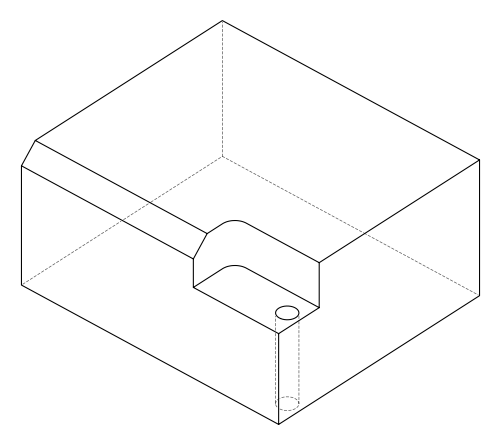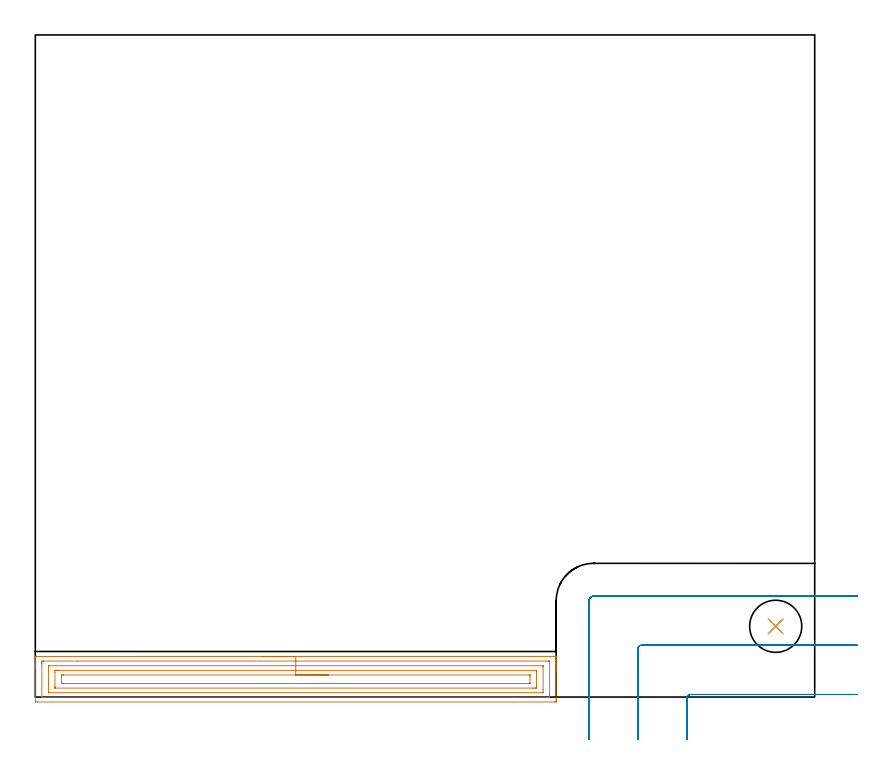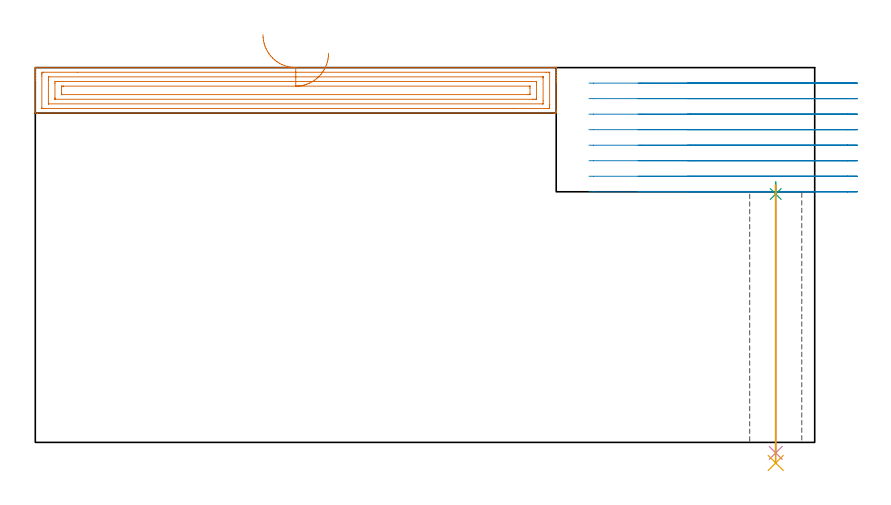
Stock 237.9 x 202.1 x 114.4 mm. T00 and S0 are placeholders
(PLAN: 5 operations, 4 tool changes, 12.6 min)
(1 AREA_MILL | FG_CHAMFER_SURFACE | UGT0205_001 | 6.66 min | 16039 mm3)
(2 MILL_CORNER_NOTCH_RECTANGULAR | CORNER_NOTCH_RECTANGULAR | UGT0201_094 | Follow Part, ap 5, ae 75% | 5.18 min | 120278 mm3)
(3 SPOT_DRILL | STEP1HOLE | NXT0321_9005460120000 | 0.04 min | 9 mm3)
(4 DRILL_THROUGH_HOLE_INTO_CENTER | STEP1HOLE | NXT0301_065 | 0.34 min | 5285 mm3)
(5 DRILL_TO_ENLARGE_THROUGH_HOLE | STEP1HOLE | UGT0301_241 | 0.35 min | 9885 mm3)
(TOOL UGT0205_001 | Chamfer Mill 20 x 3 x 45 deg. | D20 FL50 Z2)
(TOOL UGT0201_094 | End mill 20 mm | D20 FL38 Z4)
(TOOL NXT0321_9005460120000 | NC Spot Drill, 142deg, 12mm, Carbide, Uncoated | D12 PA142 FL30 Z2)
(TOOL NXT0301_065 | Carbide Drill 9.4mm [860.1-0940-075A1-MM 2214] | D9.4 PA140 FL98 Z2)
(TOOL UGT0301_241 | Twist Drill 15.9 mm | D15.9 PA118 FL120 Z2)
(OP 1 AREA_MILL)
G17 G21 G94 G90
T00 M6
G54
G17 G0 G90 X69.5 Y12.4 S1061 M3
G43 Z124.4 H0
G94 G1 X69.538 Z123.528 F250.
X69.652 Z122.663
X69.841 Z121.812
X70.103 Z120.98
X70.437 Z120.174
X70.84 Z119.4
X71.308 Z118.664
X71.84 Z117.972
X72.429 Z117.329
X73.072 Z116.739
X73.764 Z116.208
X74.5 Z115.74
X75.274 Z115.337
X76.08 Z115.003
X76.912 Z114.741
X77.764 Z114.552
X78.628 Z114.438
X79.5 Z114.4
X158.852
X158.99 Y12.398 Z114.389
X158.997 Y12.277 Z114.269
X159. Y12.149 Z114.148
Y11.441 Z113.44
Y10.85 Z112.849
Y10.269 Z112.265
Y9.979 Z111.976
Y9.393 Z111.39
Y9.103 Z111.1
Y8.517 Z110.511
Y7.934 Z109.929
Y-0.829 Z101.168
X158.996 Y-1.122 Z100.875
X158.99 Y-1.492 Z100.505
X158.787 Y-1.496 Z100.502
X158.406 Y-1.5 Z100.5
X0.594
X0.081 Y-1.495 Z100.503
X0.01 Y-1.491 Z100.506
X0. Y-1.415 Z100.582
Y8.517 Z110.511
Y9.103 Z111.1
Y9.393 Z111.39
Y9.979 Z111.976
Y10.269 Z112.265
Y10.85 Z112.849
Y11.145 Z113.145
Y12.022 Z114.021
Y12.15 Z114.149
X0.003 Y12.277 Z114.269
X0.01 Y12.398 Z114.389
X0.148 Y12.4 Z114.4
X79.5
Y10.986 Z112.986
X155.894
X156.623 Y10.985 Z112.985
X156.788 Y10.983 Z112.983
X156.961 Y10.979 Z112.979
X156.991 Y10.973 Z112.973
X156.995 Y10.951 Z112.951
X156.997 Y10.926 Z112.926
X157. Y10.776 Z112.776
Y1.137 Z103.137
X156.998 Y0.631 Z102.631
X156.993 Y0.267 Z102.267
X156.978 Y-0.079 Z101.921
X156.623 Y-0.083 Z101.917
X156.46 Y-0.085 Z101.915
X146.04 Y-0.086 Z101.914
X3.106
X2.377 Y-0.085 Z101.915
X2.212 Y-0.083 Z101.917
X2.039 Y-0.079 Z101.921
X2.009 Y-0.073 Z101.927
X2.005 Y-0.051 Z101.949
X2.003 Y-0.026 Z101.974
X2. Y0.124 Z102.124
Y9.763 Z111.763
X2.002 Y10.269 Z112.269
X2.007 Y10.633 Z112.633
X2.022 Y10.979 Z112.979
X2.377 Y10.983 Z112.983
X2.54 Y10.985 Z112.985
X12.939 Y10.986 Z112.986
X79.5
Y9.571 Z111.571
X154.901
X154.949 Y9.57 Z111.57
X154.98 Y9.567 Z111.567
X154.99 Y9.565 Z111.565
X154.992 Y9.55 Z111.55
X154.998 Y9.393 Z111.393
X155. Y9.236 Z111.236
Y2.226 Z104.226
X154.998 Y1.507 Z103.507
X154.995 Y1.355 Z103.355
X154.989 Y1.335 Z103.335
X154.975 Y1.333 Z103.333
X154.931 Y1.33 Z103.33
X154.84 Y1.329 Z103.329
X4.099
X4.051 Y1.33 Z103.33
X4.02 Y1.333 Z103.333
X4.01 Y1.335 Z103.335
X4.008 Y1.35 Z103.35
X4.002 Y1.507 Z103.507
X4. Y1.664 Z103.664
Y8.674 Z110.674
X4.002 Y9.393 Z111.393
X4.005 Y9.545 Z111.545
X4.011 Y9.565 Z111.565
X4.025 Y9.567 Z111.567
X4.069 Y9.57 Z111.57
X4.16 Y9.571 Z111.571
X79.5
Y8.157 Z110.157
X152.879
X152.946 Y8.155 Z110.155
X152.977 Y8.153 Z110.153
X152.989 Y8.151 Z110.151
X152.991 Y8.136 Z110.136
X152.995 Y8.049 Z110.049
X153. Y7.697 Z109.697
X152.999 Y3.259 Z105.259
X152.993 Y2.849 Z104.849
X152.99 Y2.754 Z104.754
X152.866 Y2.749 Z104.749
X152.688 Y2.745 Z104.745
X152.165 Y2.743 Z104.743
X151.799
X6.121
X6.054 Y2.744 Z104.744
X6.023 Y2.747 Z104.747
X6.011 Y2.749 Z104.749
X6.009 Y2.764 Z104.764
X6.005 Y2.851 Z104.851
X6. Y3.203 Z105.203
X6.001 Y7.641 Z109.641
X6.008 Y8.051 Z110.051
X6.01 Y8.146 Z110.146
X6.134 Y8.151 Z110.151
X6.312 Y8.155 Z110.155
X6.835 Y8.157 Z110.157
X7.201
X79.5
Y6.743 Z108.743
X150.819 Y6.742 Z108.742
X150.923 Y6.741 Z108.741
X150.974 Y6.738 Z108.738
X150.99 Y6.736 Z108.736
X150.992 Y6.718 Z108.718
X150.996 Y6.614 Z108.614
X151. Y6.157 Z108.157
X150.998 Y4.406 Z106.406
X150.992 Y4.203 Z106.203
X150.99 Y4.171 Z106.171
X150.977 Y4.164 Z106.164
X150.925 Y4.161 Z106.161
X150.817 Y4.159 Z106.159
X150.382 Y4.157 Z106.157
X8.181 Y4.158 Z106.158
X8.077 Y4.159 Z106.159
X8.026 Y4.162 Z106.162
X8.01 Y4.164 Z106.164
X8.008 Y4.182 Z106.182
X8.004 Y4.286 Z106.286
X8. Y4.743 Z106.743
X8.002 Y6.494 Z108.494
X8.008 Y6.697 Z108.697
X8.01 Y6.729 Z108.729
X8.023 Y6.736 Z108.736
X8.075 Y6.739 Z108.739
X8.183 Y6.741 Z108.741
X8.618 Y6.743 Z108.743
X8.64
X79.5
X80.372 Z108.781
X81.236 Z108.895
X82.088 Z109.084
X82.92 Z109.346
X83.726 Z109.68
X84.5 Z110.083
X85.236 Z110.552
X85.928 Z111.083
X86.571 Z111.672
X87.16 Z112.315
X87.692 Z113.007
X88.16 Z113.743
X88.563 Z114.517
X88.897 Z115.323
X89.159 Z116.155
X89.348 Z117.007
X89.462 Z117.872
X89.5 Z118.743
G0 Z124.4
M5
M2
(OP 2 MILL_CORNER_NOTCH_RECTANGULAR)
G17 G21 G94 G90
T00 M6
G54
G17 G0 G90 X250.9 Y0.8 S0 M3
G43 Z124.4 H0
Z109.662
G94 G1 X247.9 F250.
X199.996 F500.
G3 X199. Y-0.196 R1.
G1 Y-10.
Y-13. F250.
G0 Z124.4
X250.9 Y15.8
Z109.662
G1 X247.9
X184.996 F500.
G3 X184. Y14.804 R1.
G1 Y-10.
Y-13. F250.
G0 Z124.4
X250.9 Y30.8
Z109.662
G1 X247.9
X170.4 F500.
G3 X169. Y29.4 R1.4
G1 Y-10.
Y-13. F250.
G0 Z124.4
X250.9 Y0.8
Z104.925
G1 X247.9
X199.996 F500.
G3 X199. Y-0.196 R1.
G1 Y-10.
Y-13. F250.
G0 Z124.4
X250.9 Y15.8
Z104.925
G1 X247.9
X184.996 F500.
G3 X184. Y14.804 R1.
G1 Y-10.
Y-13. F250.
G0 Z124.4
X250.9 Y30.8
Z104.925
G1 X247.9
X170.4 F500.
G3 X169. Y29.4 R1.4
G1 Y-10.
Y-13. F250.
G0 Z124.4
X250.9 Y0.8
Z100.187
G1 X247.9
X199.996 F500.
G3 X199. Y-0.196 R1.
G1 Y-10.
Y-13. F250.
G0 Z124.4
X250.9 Y15.8
Z100.187
G1 X247.9
X184.996 F500.
G3 X184. Y14.804 R1.
G1 Y-10.
Y-13. F250.
G0 Z124.4
X250.9 Y30.8
Z100.187
G1 X247.9
X170.4 F500.
G3 X169. Y29.4 R1.4
G1 Y-10.
Y-13. F250.
G0 Z124.4
X250.9 Y0.8
Z95.45
G1 X247.9
X199.996 F500.
G3 X199. Y-0.196 R1.
G1 Y-10.
Y-13. F250.
G0 Z124.4
X250.9 Y15.8
Z95.45
G1 X247.9
X184.996 F500.
G3 X184. Y14.804 R1.
G1 Y-10.
Y-13. F250.
G0 Z124.4
X250.9 Y30.8
Z95.45
G1 X247.9
X170.4 F500.
G3 X169. Y29.4 R1.4
G1 Y-10.
Y-13. F250.
G0 Z124.4
X250.9 Y0.8
Z90.712
G1 X247.9
X199.996 F500.
G3 X199. Y-0.196 R1.
G1 Y-10.
Y-13. F250.
G0 Z124.4
X250.9 Y15.8
Z90.712
G1 X247.9
X184.996 F500.
G3 X184. Y14.804 R1.
G1 Y-10.
Y-13. F250.
G0 Z124.4
X250.9 Y30.8
Z90.712
G1 X247.9
X170.4 F500.
G3 X169. Y29.4 R1.4
G1 Y-10.
Y-13. F250.
G0 Z124.4
X250.9 Y0.8
Z85.975
G1 X247.9
X199.996 F500.
G3 X199. Y-0.196 R1.
G1 Y-10.
Y-13. F250.
G0 Z124.4
X250.9 Y15.8
Z85.975
G1 X247.9
X184.996 F500.
G3 X184. Y14.804 R1.
G1 Y-10.
Y-13. F250.
G0 Z124.4
X250.9 Y30.8
Z85.975
G1 X247.9
X170.4 F500.
G3 X169. Y29.4 R1.4
G1 Y-10.
Y-13. F250.
G0 Z124.4
X250.9 Y0.8
Z81.237
G1 X247.9
X199.996 F500.
G3 X199. Y-0.196 R1.
G1 Y-10.
Y-13. F250.
G0 Z124.4
X250.9 Y15.8
Z81.237
G1 X247.9
X184.996 F500.
G3 X184. Y14.804 R1.
G1 Y-10.
Y-13. F250.
G0 Z124.4
X250.9 Y30.8
Z81.237
G1 X247.9
X170.4 F500.
G3 X169. Y29.4 R1.4
G1 Y-10.
Y-13. F250.
G0 Z124.4
X250.9 Y0.8
Z76.5
G1 X247.9
X199.996 F500.
G3 X199. Y-0.196 R1.
G1 Y-10.
Y-13. F250.
G0 Z124.4
X250.9 Y15.8
Z76.5
G1 X247.9
X184.996 F500.
G3 X184. Y14.804 R1.
G1 Y-10.
Y-13. F250.
G0 Z124.4
X250.9 Y30.8
Z76.5
G1 X247.9
X170.4 F500.
G3 X169. Y29.4 R1.4
G1 Y-10.
Y-13. F250.
G0 Z124.4
M5
M2
(OP 3 SPOT_DRILL)
G17 G21 G94 G90
T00 M6
G54
G17 G0 G90 X226. Y21.6 S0 M3
G43 Z124.4 H0
G94 G81 G98 Z75.816 F250. R79.5
G80
M5
M2
(OP 4 DRILL_THROUGH_HOLE_INTO_CENTER)
G17 G21 G94 G90
T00 M6
G54
G17 G0 G90 X226. Y21.6 S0 M3
G43 Z124.4 H1
G94 G73 G98 Z-3.211 F250. Q8.857 R78.5
G80
M5
M2
(OP 5 DRILL_TO_ENLARGE_THROUGH_HOLE)
G17 G21 G94 G90
T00 M6
G54
G17 G0 G90 X226. Y21.6 S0 M3
G43 Z124.4 H0
G94 G73 G98 Z-6.277 F250. Q13.796 R78.5
G80
M5
M2
